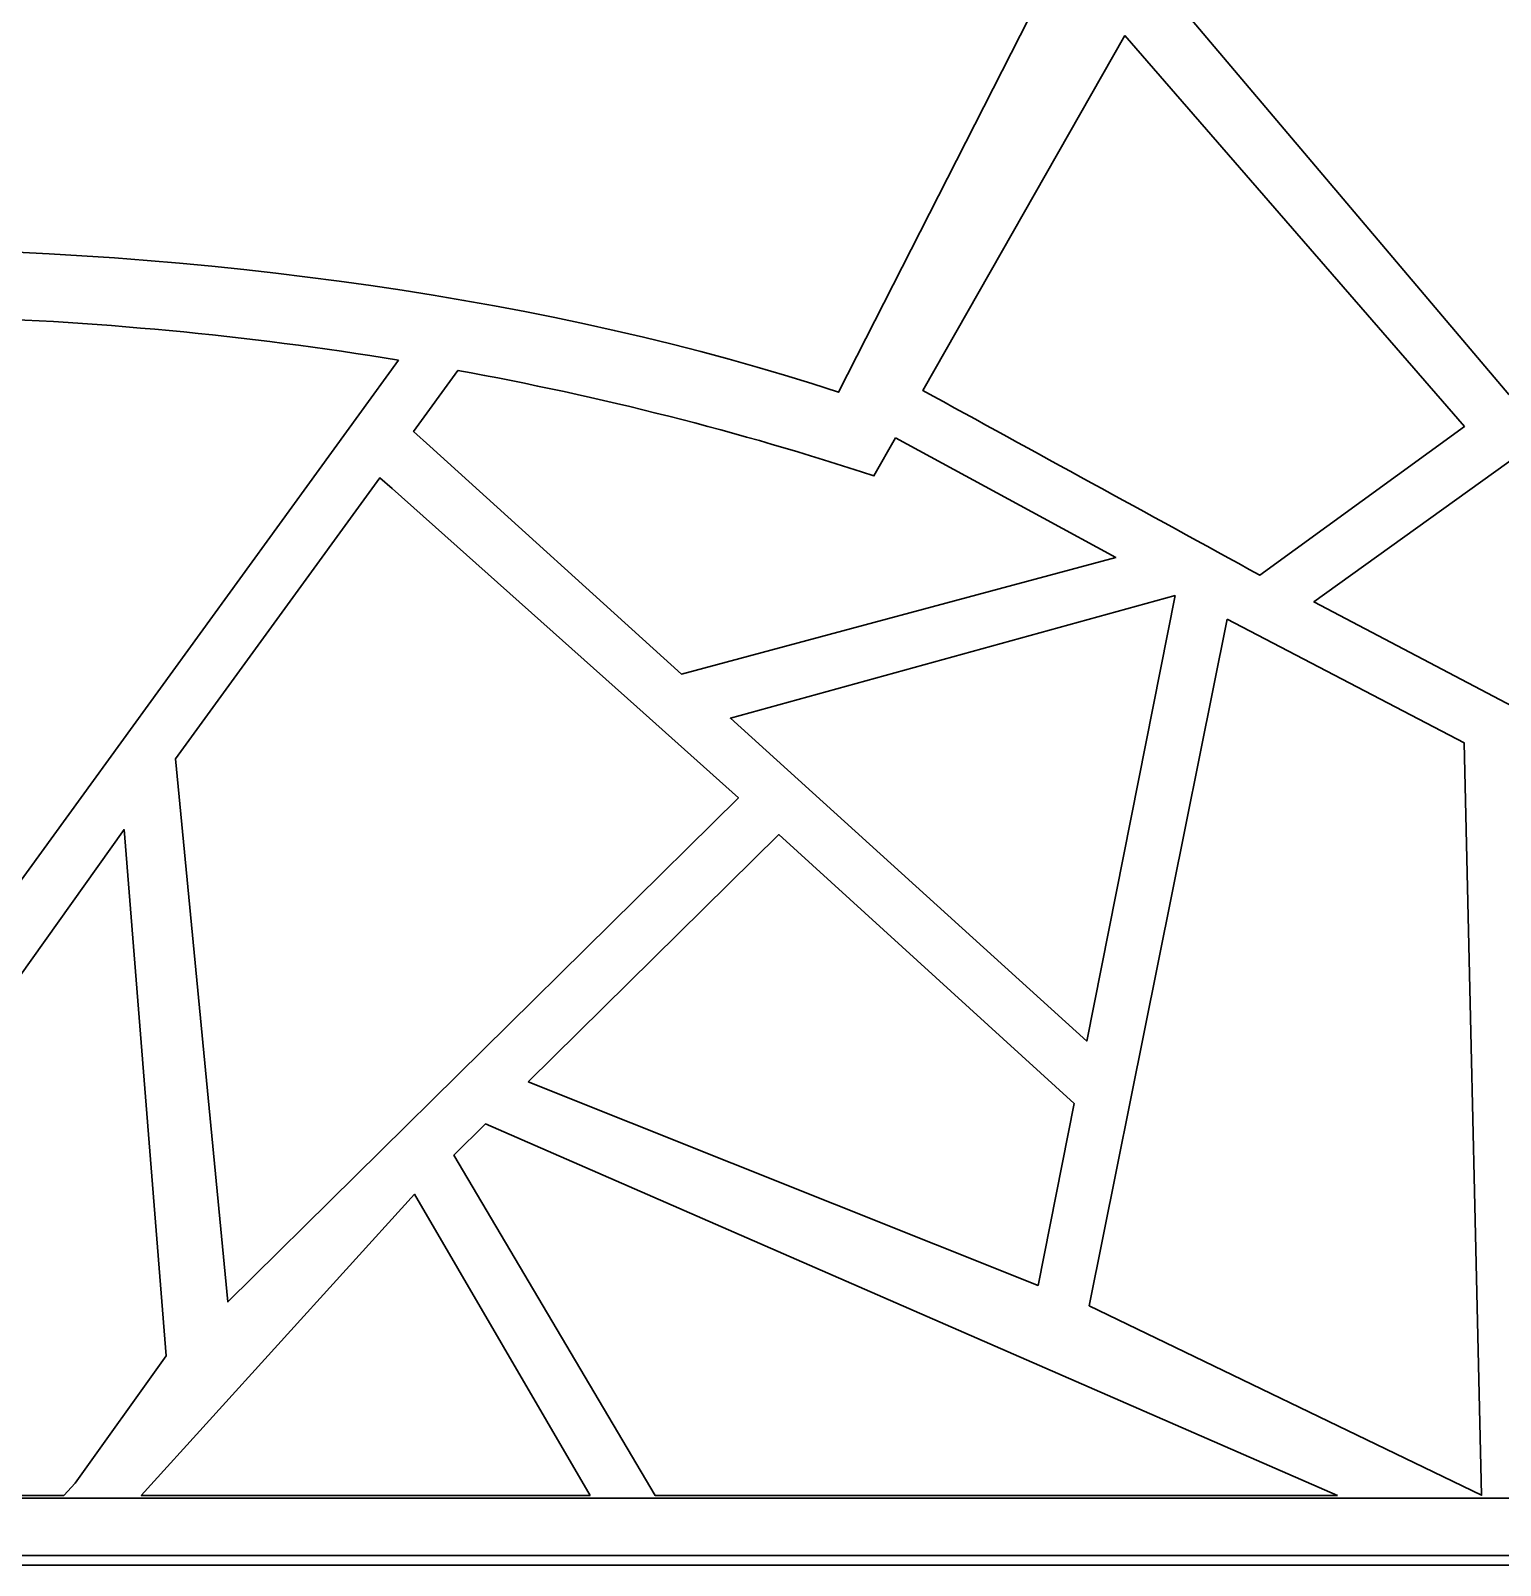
# Model space of a CAD drawing. Header units: centimetres. Extents: x -27 to -9, y -0.6 to 9.
# Drawn here: x -13.397 to -11.153, y -0.599 to 1.745 of the extents above; entities that cross this region are included whole.
import ezdxf

# ---------------------------------------------------------------- set-up
doc = ezdxf.new("R2010")
doc.units = ezdxf.units.CM
doc.header["$MEASUREMENT"] = 0
doc.layers.add('layer 1', color=7, linetype='Continuous')

msp = doc.modelspace()

# ---------------------------------------------------------------- linework, layer by layer
at = {"layer": 'layer 1', "color": 250, "lineweight": 30}
for points, knots in [([(-18.37453, 3.9762), (-18.37453, 3.9762), (-8.9959, 3.9762), (-8.9959, 3.9762), (-8.9959, 3.9762), (-8.9959, 3.9762), (-8.9959, -0.59923), (-8.9959, -0.59923), (-8.9959, -0.59923), (-8.9959, -0.59923), (-18.37453, -0.59923), (-18.37453, -0.59923), (-18.37453, -0.59923), (-18.37453, -0.59923), (-18.37453, 3.9762), (-18.37453, 3.9762)], [0, 0, 0, 0, 0.2, 0.2, 0.2, 0.2, 0.4, 0.4, 0.4, 0.4, 0.6, 0.6, 0.6, 0.6, 1, 1, 1, 1]), ([(-14.23947, -0.58436), (-14.23947, -0.58436), (-13.23503, -0.58436), (-13.23503, -0.58436), (-13.23503, -0.58436), (-13.23503, -0.58436), (-14.23947, -0.58436), (-14.23947, -0.58436), (-14.23947, -0.58436), (-14.23947, -0.58436), (-17.0617, -0.58436), (-17.0617, -0.58436), (-17.0617, -0.58436), (-17.0617, -0.58436), (-17.0617, 3.97959), (-17.0617, 3.97959), (-17.0617, 3.97959), (-17.0617, 3.97959), (-10.32105, 3.94799), (-10.32105, 3.94799), (-10.32105, 3.94799), (-10.32105, 3.94799), (-10.32105, 3.94259), (-10.32105, 3.94259), (-10.32105, 3.94259), (-10.32105, 3.94259), (-10.32105, -0.58436), (-10.32105, -0.58436), (-10.32105, -0.58436), (-10.32105, -0.58436), (-13.23464, -0.58436), (-13.23464, -0.58436), (-13.23464, -0.58436), (-13.23464, -0.58436), (-14.23947, -0.58436), (-14.23947, -0.58436)], [0, 0, 0, 0, 0.1, 0.1, 0.1, 0.1, 0.2, 0.2, 0.2, 0.2, 0.3, 0.3, 0.3, 0.3, 0.4, 0.4, 0.4, 0.4, 0.5, 0.5, 0.5, 0.5, 0.6, 0.6, 0.6, 0.6, 0.7, 0.7, 0.7, 0.7, 0.8, 0.8, 0.8, 0.8, 1, 1, 1, 1]), ([(-18.25833, 3.84628), (-18.25833, 3.84628), (-9.11209, 3.84628), (-9.11209, 3.84628), (-9.11209, 3.84628), (-9.11209, 3.84628), (-9.11209, -0.49676), (-9.11209, -0.49676), (-9.11209, -0.49676), (-9.11209, -0.49676), (-18.25833, -0.49676), (-18.25833, -0.49676), (-18.25833, -0.49676), (-18.25833, -0.49676), (-18.25833, 3.84628), (-18.25833, 3.84628)], [0, 0, 0, 0, 0.2, 0.2, 0.2, 0.2, 0.4, 0.4, 0.4, 0.4, 0.6, 0.6, 0.6, 0.6, 1, 1, 1, 1]), ([(-11.59455, 2.31123), (-11.59455, 2.31123), (-12.16333, 1.19264), (-12.16333, 1.19264), (-12.16333, 1.19264), (-13.0306, 1.47878), (-14.30734, 1.49253), (-15.18914, 1.19897), (-15.18914, 1.19897), (-15.18914, 1.19897), (-15.77024, 2.32064), (-15.77024, 2.32064), (-15.77024, 2.32064), (-14.63962, 2.97016), (-12.72382, 2.96146), (-11.59455, 2.31123)], [0, 0, 0, 0, 0.2, 0.2, 0.2, 0.2, 0.4, 0.4, 0.4, 0.4, 0.6, 0.6, 0.6, 0.6, 1, 1, 1, 1]), ([(-11.67129, 1.81757), (-11.67129, 1.81757), (-11.42467, 2.03307), (-11.42467, 2.03307), (-11.42467, 2.03307), (-11.42467, 2.03307), (-10.75511, 1.53052), (-10.75511, 1.53052), (-10.75511, 1.53052), (-10.75511, 1.53052), (-10.75308, 1.46701), (-10.75308, 1.46701), (-10.75308, 1.46701), (-10.75308, 1.46701), (-11.1396, 1.18923), (-11.1396, 1.18923), (-11.1396, 1.18923), (-11.1396, 1.18923), (-11.67129, 1.81757), (-11.67129, 1.81757)], [0, 0, 0, 0, 0.1666667, 0.1666667, 0.1666667, 0.1666667, 0.3333333, 0.3333333, 0.3333333, 0.3333333, 0.5, 0.5, 0.5, 0.5, 0.6666667, 0.6666667, 0.6666667, 0.6666667, 1, 1, 1, 1]), ([(-11.72608, 1.73777), (-11.72608, 1.73777), (-12.03498, 1.19553), (-12.03498, 1.19553), (-12.03498, 1.19553), (-11.86334, 1.10144), (-11.69169, 1.00734), (-11.52004, 0.91324), (-11.52004, 0.91324), (-11.52004, 0.91324), (-11.20747, 1.14045), (-11.20747, 1.14045), (-11.20747, 1.14045), (-11.20747, 1.14045), (-11.72608, 1.73777), (-11.72608, 1.73777)], [0, 0, 0, 0, 0.2, 0.2, 0.2, 0.2, 0.4, 0.4, 0.4, 0.4, 0.6, 0.6, 0.6, 0.6, 1, 1, 1, 1]), ([(-10.74989, 1.36664), (-10.74989, 1.36664), (-11.43753, 0.87244), (-11.43753, 0.87244), (-11.43753, 0.87244), (-11.43753, 0.87244), (-10.72216, 0.49604), (-10.72216, 0.49604), (-10.72216, 0.49604), (-10.72216, 0.49604), (-10.74989, 1.36664), (-10.74989, 1.36664)], [0, 0, 0, 0, 0.25, 0.25, 0.25, 0.25, 0.5, 0.5, 0.5, 0.5, 1, 1, 1, 1]), ([(-12.8358, 1.24181), (-13.06715, 1.2797), (-13.30296, 1.30188), (-13.53953, 1.30833), (-13.53953, 1.30833), (-13.53953, 1.30833), (-13.52736, 0.45177), (-13.52736, 0.45177), (-13.52736, 0.45177), (-13.52736, 0.45177), (-13.44138, 0.40654), (-13.44138, 0.40654), (-13.44138, 0.40654), (-13.44138, 0.40654), (-12.8358, 1.24181), (-12.8358, 1.24181)], [0, 0, 0, 0, 0.2, 0.2, 0.2, 0.2, 0.4, 0.4, 0.4, 0.4, 0.6, 0.6, 0.6, 0.6, 1, 1, 1, 1]), ([(-12.07639, 1.12284), (-12.07639, 1.12284), (-12.10939, 1.06492), (-12.10939, 1.06492), (-12.10939, 1.06492), (-12.31472, 1.13266), (-12.5276, 1.18634), (-12.74489, 1.22603), (-12.74489, 1.22603), (-12.74489, 1.22603), (-12.81252, 1.13298), (-12.81252, 1.13298), (-12.81252, 1.13298), (-12.81252, 1.13298), (-12.78779, 1.11058), (-12.78779, 1.11058), (-12.78779, 1.11058), (-12.78779, 1.11058), (-12.40327, 0.76219), (-12.40327, 0.76219), (-12.40327, 0.76219), (-12.40327, 0.76219), (-11.74019, 0.94022), (-11.74019, 0.94022), (-11.74019, 0.94022), (-11.74019, 0.94022), (-11.8507, 1.00025), (-11.8507, 1.00025), (-11.8507, 1.00025), (-11.8507, 1.00025), (-12.07639, 1.12284), (-12.07639, 1.12284)], [0, 0, 0, 0, 0.1111111, 0.1111111, 0.1111111, 0.1111111, 0.2222222, 0.2222222, 0.2222222, 0.2222222, 0.3333333, 0.3333333, 0.3333333, 0.3333333, 0.4444444, 0.4444444, 0.4444444, 0.4444444, 0.5555556, 0.5555556, 0.5555556, 0.5555556, 0.6666667, 0.6666667, 0.6666667, 0.6666667, 0.7777778, 0.7777778, 0.7777778, 0.7777778, 1, 1, 1, 1]), ([(-13.17608, 0.63277), (-13.17608, 0.63277), (-13.09623, -0.19683), (-13.09623, -0.19683), (-13.09623, -0.19683), (-13.09623, -0.19683), (-12.31651, 0.57323), (-12.31651, 0.57323), (-12.31651, 0.57323), (-12.31651, 0.57323), (-12.47182, 0.71195), (-12.47182, 0.71195), (-12.47182, 0.71195), (-12.47182, 0.71195), (-12.84521, 1.04544), (-12.84521, 1.04544), (-12.84521, 1.04544), (-12.84521, 1.04544), (-12.86397, 1.0622), (-12.86397, 1.0622), (-12.86397, 1.0622), (-12.86397, 1.0622), (-13.0214, 0.84559), (-13.0214, 0.84559), (-13.0214, 0.84559), (-13.0214, 0.84559), (-13.0214, 0.84559), (-13.0214, 0.84559), (-13.0214, 0.84559), (-13.0214, 0.84559), (-13.0214, 0.84559), (-13.0214, 0.84559), (-13.0214, 0.84559), (-13.0214, 0.84559), (-13.0214, 0.84559), (-13.0214, 0.84559), (-13.0214, 0.84559), (-13.0214, 0.84559), (-13.17608, 0.63277), (-13.17608, 0.63277)], [0, 0, 0, 0, 0.0909091, 0.0909091, 0.0909091, 0.0909091, 0.1818182, 0.1818182, 0.1818182, 0.1818182, 0.2727273, 0.2727273, 0.2727273, 0.2727273, 0.3636364, 0.3636364, 0.3636364, 0.3636364, 0.4545455, 0.4545455, 0.4545455, 0.4545455, 0.5454545, 0.5454545, 0.5454545, 0.5454545, 0.6363636, 0.6363636, 0.6363636, 0.6363636, 0.7272727, 0.7272727, 0.7272727, 0.7272727, 0.8181818, 0.8181818, 0.8181818, 0.8181818, 1, 1, 1, 1]), ([(-11.64947, 0.88209), (-11.64947, 0.88209), (-11.64949, 0.88198), (-11.64949, 0.88198), (-11.64949, 0.88198), (-11.64949, 0.88198), (-11.78453, 0.2016), (-11.78453, 0.2016), (-11.78453, 0.2016), (-11.78453, 0.2016), (-12.32873, 0.69465), (-12.32873, 0.69465), (-12.32873, 0.69465), (-12.32873, 0.69465), (-11.64947, 0.88209), (-11.64947, 0.88209)], [0, 0, 0, 0, 0.2, 0.2, 0.2, 0.2, 0.4, 0.4, 0.4, 0.4, 0.6, 0.6, 0.6, 0.6, 1, 1, 1, 1]), ([(-11.56986, 0.84625), (-11.56986, 0.84625), (-11.20809, 0.65728), (-11.20809, 0.65728), (-11.20809, 0.65728), (-11.20809, 0.65728), (-11.18136, -0.4922), (-11.18136, -0.4922), (-11.18136, -0.4922), (-11.18136, -0.4922), (-11.78051, -0.20286), (-11.78051, -0.20286), (-11.78051, -0.20286), (-11.78051, -0.20286), (-11.56986, 0.84625), (-11.56986, 0.84625)], [0, 0, 0, 0, 0.2, 0.2, 0.2, 0.2, 0.4, 0.4, 0.4, 0.4, 0.6, 0.6, 0.6, 0.6, 1, 1, 1, 1]), ([(-13.97927, -0.49234), (-13.97927, -0.49234), (-14.05786, -0.49234), (-14.05786, -0.49234), (-14.05786, -0.49234), (-14.05786, -0.49234), (-13.95871, -0.49234), (-13.95871, -0.49234), (-13.95871, -0.49234), (-13.95871, -0.49234), (-13.34694, -0.49234), (-13.34694, -0.49234), (-13.34694, -0.49234), (-13.34694, -0.49234), (-13.32942, -0.4739), (-13.32942, -0.4739), (-13.32942, -0.4739), (-13.32942, -0.4739), (-13.1904, -0.27933), (-13.1904, -0.27933), (-13.1904, -0.27933), (-13.1904, -0.27933), (-13.25473, 0.52455), (-13.25473, 0.52455), (-13.25473, 0.52455), (-13.25473, 0.52455), (-13.97927, -0.49234), (-13.97927, -0.49234)], [0, 0, 0, 0, 0.125, 0.125, 0.125, 0.125, 0.25, 0.25, 0.25, 0.25, 0.375, 0.375, 0.375, 0.375, 0.5, 0.5, 0.5, 0.5, 0.625, 0.625, 0.625, 0.625, 0.75, 0.75, 0.75, 0.75, 1, 1, 1, 1]), ([(-12.63772, 0.1391), (-12.63772, 0.1391), (-11.85868, -0.17167), (-11.85868, -0.17167), (-11.85868, -0.17167), (-11.85868, -0.17167), (-11.80349, 0.10617), (-11.80349, 0.10617), (-11.80349, 0.10617), (-11.80349, 0.10617), (-12.25484, 0.51709), (-12.25484, 0.51709), (-12.25484, 0.51709), (-12.25484, 0.51709), (-12.63772, 0.1391), (-12.63772, 0.1391)], [0, 0, 0, 0, 0.2, 0.2, 0.2, 0.2, 0.4, 0.4, 0.4, 0.4, 0.6, 0.6, 0.6, 0.6, 1, 1, 1, 1]), ([(-11.40164, -0.49234), (-11.40164, -0.49234), (-12.44384, -0.49234), (-12.44384, -0.49234), (-12.44384, -0.49234), (-12.44384, -0.49234), (-12.75106, 0.0272), (-12.75106, 0.0272), (-12.75106, 0.0272), (-12.75106, 0.0272), (-12.7027, 0.07495), (-12.7027, 0.07495), (-12.7027, 0.07495), (-12.7027, 0.07495), (-11.40164, -0.49234), (-11.40164, -0.49234)], [0, 0, 0, 0, 0.2, 0.2, 0.2, 0.2, 0.4, 0.4, 0.4, 0.4, 0.6, 0.6, 0.6, 0.6, 1, 1, 1, 1]), ([(-12.54295, -0.49234), (-12.54295, -0.49234), (-13.22842, -0.49234), (-13.22842, -0.49234), (-13.22842, -0.49234), (-13.22842, -0.49234), (-12.81136, -0.03233), (-12.81136, -0.03233), (-12.81136, -0.03233), (-12.81136, -0.03233), (-12.54295, -0.49234), (-12.54295, -0.49234)], [0, 0, 0, 0, 0.25, 0.25, 0.25, 0.25, 0.5, 0.5, 0.5, 0.5, 1, 1, 1, 1])]:
    msp.add_open_spline(points, degree=3, knots=knots, dxfattribs=at)

doc.saveas('drawing.dxf')
